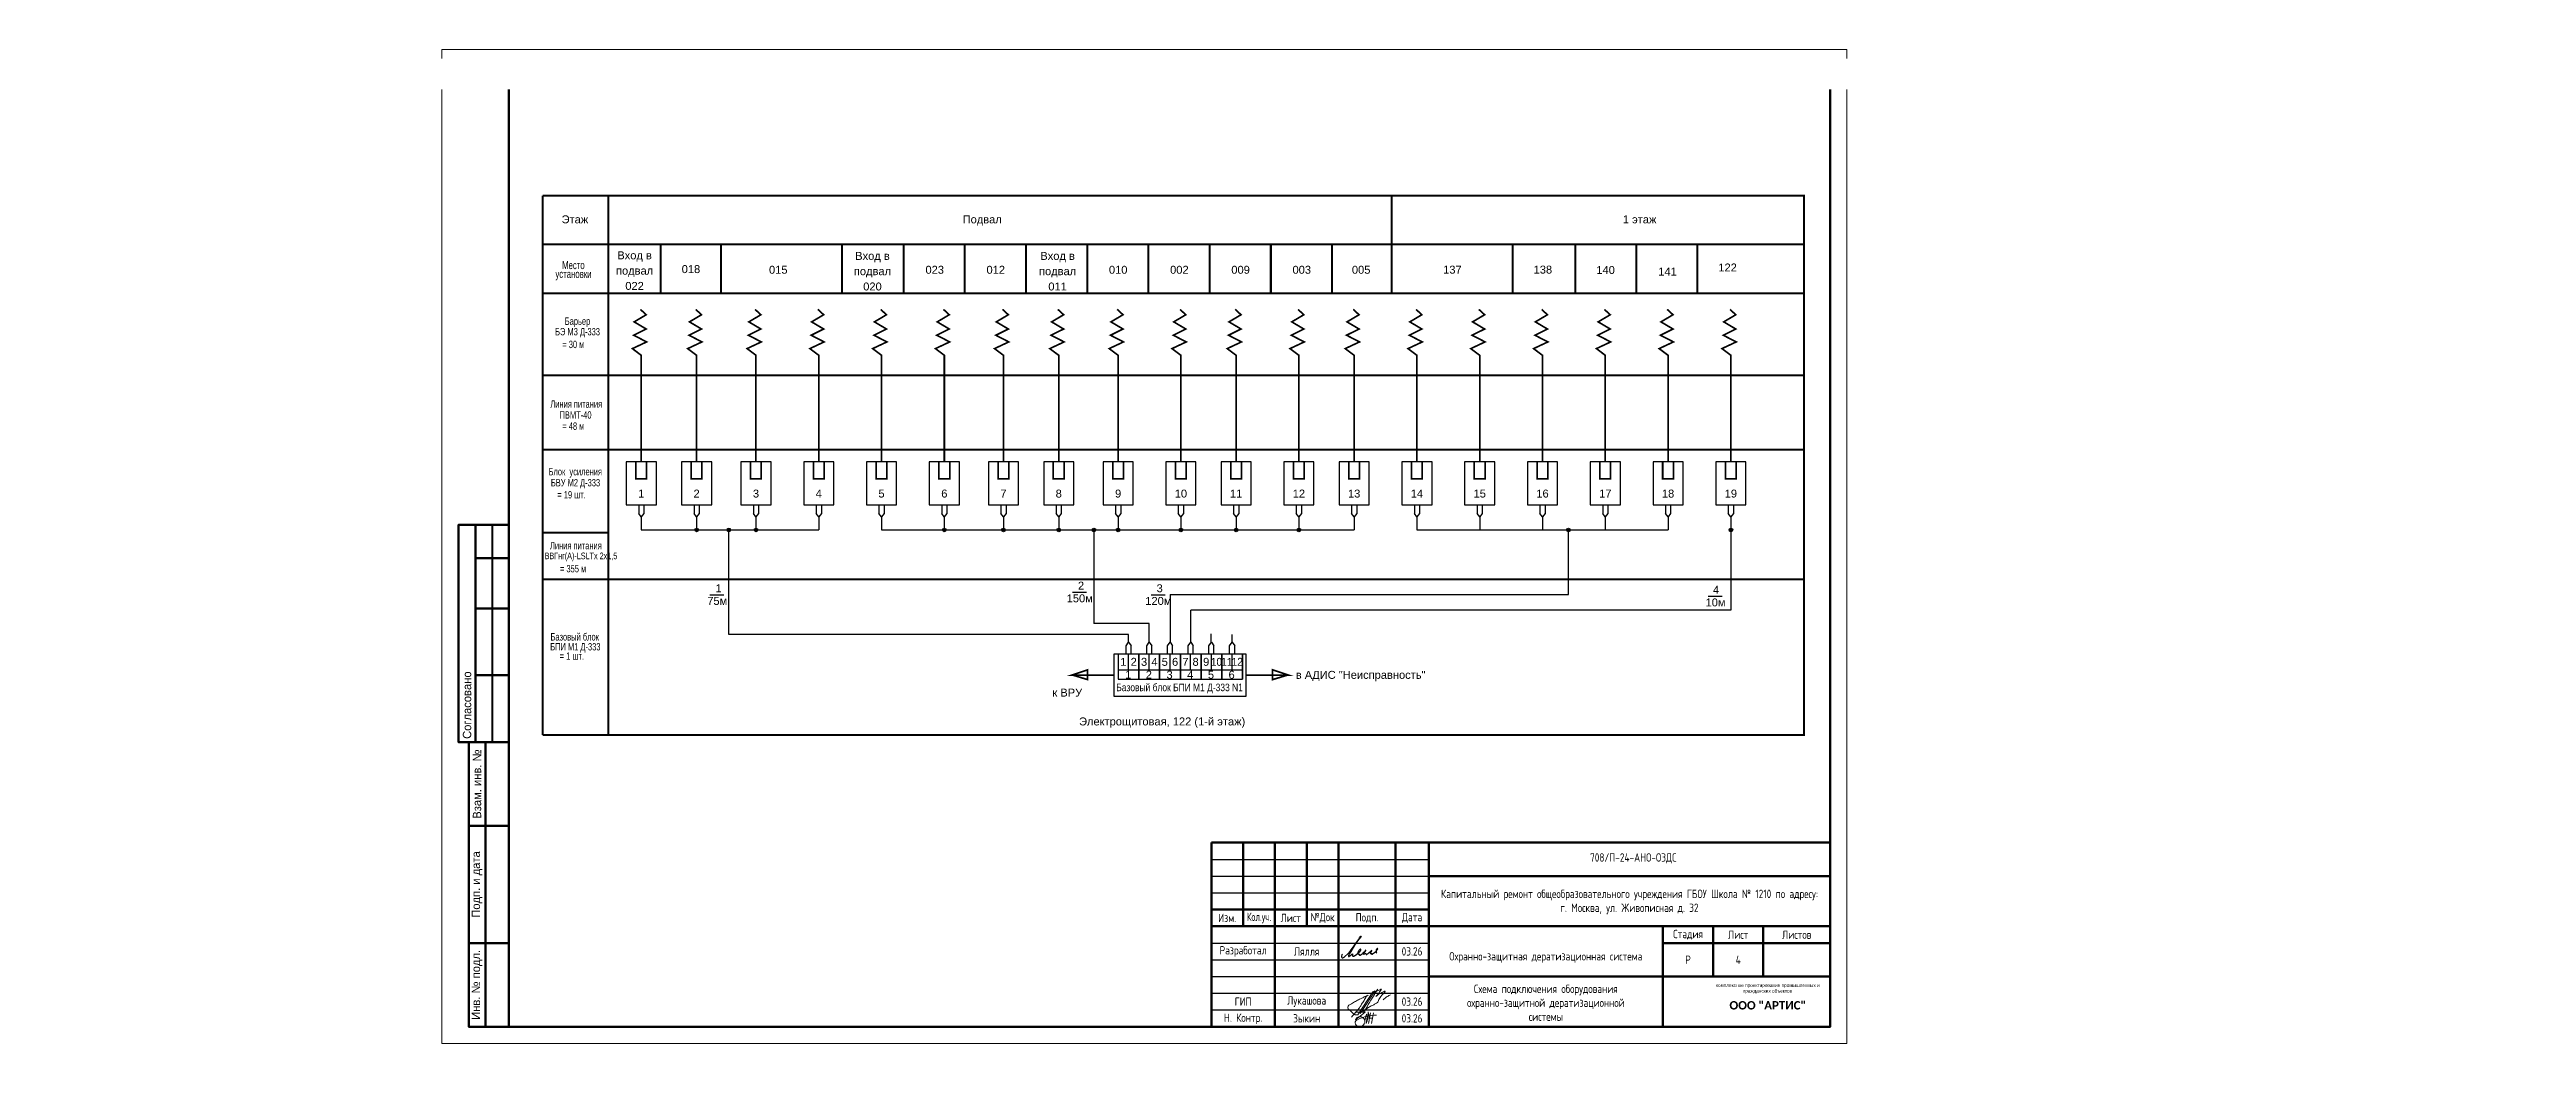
# Model space of a CAD drawing. Header units: millimetres. Extents: x -396912 to 182286, y -43638 to 41610.
# Drawn here: x -331029 to -256987, y -38904 to -9204 of the extents above; entities that cross this region are included whole.
import ezdxf
from ezdxf import colors
from ezdxf.entities.mleader import LeaderData, LeaderLine
from ezdxf.enums import TextEntityAlignment as Align
from ezdxf.math import Vec2, Vec3

# ---------------------------------------------------------------- set-up
doc = ezdxf.new("R2010")
doc.units = ezdxf.units.MM
for name, color, linetype in [('__НАДПИСИ', 7, 'Continuous'), ('PDF _СОТ', 250, 'Continuous'), ('Р-ПРОЕКТ.АР-071', 7, 'Continuous'), ('СОТ', 7, 'Continuous'), ('стена', 20, 'Continuous')]:
    doc.layers.add(name, color=color, linetype=linetype)
for name, color, linetype, lineweight in [('__ФОРМАТ', 7, 'Continuous', 40), ('RC-Выноски', 7, 'Continuous', 0), ('Подписи', 7, 'Continuous', 13), ('Технология', 156, 'Continuous', 25)]:
    doc.layers.add(name, color=color, linetype=linetype, lineweight=lineweight)
doc.layers.add('Границы листа', color=7, linetype='Continuous', lineweight=0, plot=False)
doc.layers.add('ОФ_подписи', color=5, linetype='Continuous', lineweight=13, true_color=0x0000ff)
doc.styles.add('GENERATED_STYLE_2', font='arial.ttf')
doc.styles.add('GOST 2.304 type A', font='', dxfattribs={"height": 250})
doc.styles.add('ISOCPEUR', font='isocpeur.ttf', dxfattribs={"width": 0.9, "height": 350})
doc.styles.add('Mipgost_5', font='', dxfattribs={"height": 250})
doc.styles.add('RubezhCAD', font='', dxfattribs={"oblique": 10})
doc.styles.get("Standard").update_dxf_attribs({"font": ''})
doc.styles.add('ГОСТ 2.304', font='')
doc.styles.get('GOST 2.304 type A').set_extended_font_data('GOST 2.304 type A')
doc.styles.get('Mipgost_5').set_extended_font_data('Mipgost')
doc.styles.get('RubezhCAD').set_extended_font_data('GOST type A')
doc.styles.get('Standard').set_extended_font_data('GOST type B')
doc.styles.get('ГОСТ 2.304').set_extended_font_data('GOST 2.304 type A')

# ---------------------------------------------------------------- blocks, each defined once
blk = doc.blocks.new('П_Зыкин')
at = {"layer": 'ОФ_подписи', "color": 5, "ltscale": 100, "transparency": 33554687}
for p, q in [((142, 249), (62, -174)), ((102, 37), (218, 37)), ((258, 249), (178, -174))]:
    blk.add_line(p, q, dxfattribs=at)
blk.add_lwpolyline([(-462, 273), (-74, 273), (-446, -30)], dxfattribs=at)
for centre, radius, start, end in [((-271, -94), 186, 314.23929, 159.93483), ((345, -1372), 1523, 88.87583, 117.8788), ((1109, -252), 1204, 158.75935, 174.23097), ((-1024, 224), 1068, 337.81444, 2.88593), ((-849, 72), 852, 342.83077, 7.48151), ((-9, 182), 4.48, 8.96906, 155.65511), ((-643, 22), 732, 344.4555, 20.46196), ((-318, -169), 151, 108.7568, 173.42509), ((-287, -115), 185, 191.53585, 322.35119)]:
    blk.add_arc(centre, radius, start, end, dxfattribs=at)
blk = doc.blocks.new('П_Лукашова')
at = {"layer": 'ОФ_подписи', "color": 5}
for p, q in [((221, 339), (-221, -339)), ((286, 371), (-156, -307)), ((283, 370), (218, 338))]:
    blk.add_line(p, q, dxfattribs=at)
for points in [[(-221, -339), (-276, -344), (-368, -289), (-446, -221), (-505, -166), (-522, -116), (-412, -16), (-295, 56), (-173, 120), (-49, 179), (33, 216), (87, 237), (52, 221), (11, 167), (-59, 51), (-126, -52), (-177, -132), (-256, -231), (-409, -409)], [(360, 20), (294, -18), (203, -65), (91, -124), (-73, -248)], [(366, 415), (236, 213), (85, -37), (-50, -300)], [(221, 301), (344, 360), (434, 401), (475, 416), (464, 395), (420, 336), (342, 232), (310, 203), (337, 221), (420, 283), (490, 322), (558, 352), (576, 358), (491, 240), (403, 113), (374, 49), (360, 20)], [(530, 102), (646, 199), (748, 254)]]:
    blk.add_spline(points, degree=3, dxfattribs=at)
blk = doc.blocks.new('штамп')
at = {"layer": '__ФОРМАТ', "linetype": 'Continuous', "lineweight": 50}
for p, q in [((531929, 45357), (531929, 50857)), ((531929, 50857), (550429, 50857)), ((532879, 48357), (532879, 50857)), ((533829, 45357), (533829, 50857)), ((534779, 48357), (534779, 50857)), ((535729, 45357), (535729, 50857)), ((537429, 45357), (537429, 50857)), ((538429, 45357), (538429, 50857)), ((550429, 45357), (550429, 50857)), ((538429, 49857), (550429, 49857)), ((531929, 48857), (538429, 48857)), ((531929, 48357), (550429, 48357)), ((545429, 45357), (545429, 48357)), ((546929, 46857), (546929, 48357)), ((548429, 46857), (548429, 48357)), ((545429, 47857), (550429, 47857)), ((538429, 46857), (550429, 46857)), ((531929, 45357), (550429, 45357))]:
    blk.add_line(p, q, dxfattribs=at)
at = {"layer": '__ФОРМАТ', "linetype": 'Continuous', "lineweight": -2}
for p, q in [((531929, 50357), (538429, 50357)), ((531929, 49857), (538429, 49857)), ((531929, 49357), (538429, 49357)), ((531929, 48857), (538429, 48857)), ((531929, 47857), (538429, 47857)), ((531929, 47357), (538429, 47357)), ((531929, 46857), (538429, 46857)), ((538429, 46857), (550429, 46857)), ((531929, 46357), (538429, 46357)), ((531929, 45857), (538429, 45857))]:
    blk.add_line(p, q, dxfattribs=at)
at = {"layer": 'Подписи', "color": 5, "lineweight": 25}
blk.add_lwpolyline([(535847, 47525), (535833, 47500), (535823, 47461), (535824, 47440), (535829, 47423), (535840, 47414), (535857, 47413), (535876, 47421), (535897, 47435), (535917, 47454), (536005, 47539), (536088, 47624), (536142, 47690), (536203, 47776), (536266, 47874), (536323, 47953), (536362, 48009), (536395, 48059), (536405, 48060), (536397, 48045), (536295, 47925), (536205, 47790), (536095, 47603), (536059, 47544), (536038, 47506), (536029, 47485), (536027, 47473), (536027, 47462), (536031, 47457), (536037, 47454), (536045, 47456), (536057, 47466), (536072, 47479), (536107, 47506), (536133, 47525), (536147, 47532), (536152, 47532), (536153, 47529), (536150, 47520), (536147, 47504), (536146, 47491), (536148, 47479), (536150, 47471), (536157, 47465), (536166, 47462), (536178, 47464), (536189, 47469), (536215, 47480), (536240, 47498), (536281, 47529), (536306, 47550), (536324, 47567), (536342, 47582), (536372, 47609), (536388, 47629), (536397, 47646), (536399, 47657), (536398, 47666), (536393, 47671), (536383, 47671), (536372, 47667), (536356, 47653), (536336, 47632), (536323, 47612), (536313, 47599), (536309, 47587), (536310, 47579), (536315, 47575), (536326, 47579), (536335, 47585), (536344, 47592), (536348, 47595), (536352, 47596), (536354, 47595), (536355, 47592), (536349, 47583), (536342, 47575), (536334, 47561), (536326, 47547), (536322, 47538), (536320, 47531), (536321, 47523), (536325, 47519), (536328, 47519), (536333, 47524), (536338, 47527), (536344, 47526), (536346, 47520), (536351, 47508), (536355, 47498), (536359, 47493), (536366, 47491), (536375, 47491), (536385, 47497), (536412, 47513), (536436, 47532), (536466, 47559), (536491, 47583), (536517, 47607), (536529, 47621), (536545, 47642), (536547, 47643), (536546, 47644), (536543, 47644), (536541, 47642), (536538, 47637), (536499, 47577), (536491, 47558), (536482, 47544), (536480, 47535), (536479, 47529), (536481, 47524), (536483, 47522), (536489, 47523), (536494, 47526), (536502, 47532), (536512, 47539), (536522, 47544), (536530, 47548), (536541, 47549), (536547, 47546), (536550, 47541), (536551, 47531), (536552, 47525), (536553, 47521), (536558, 47517), (536562, 47515), (536568, 47515), (536575, 47517), (536583, 47523), (536596, 47533), (536617, 47547), (536636, 47561), (536659, 47583), (536688, 47609), (536702, 47620), (536713, 47630), (536721, 47636), (536727, 47641), (536727, 47643), (536726, 47644), (536723, 47643), (536720, 47638), (536715, 47629), (536693, 47594), (536681, 47575), (536676, 47566), (536674, 47557), (536677, 47551), (536679, 47547), (536684, 47546), (536689, 47549), (536695, 47552), (536700, 47554), (536709, 47554), (536716, 47551), (536717, 47545), (536719, 47535), (536721, 47527), (536725, 47524), (536731, 47520), (536741, 47523), (536747, 47528), (536757, 47534), (536779, 47550), (536809, 47572), (536842, 47600), (536865, 47623), (536880, 47642), (536895, 47664), (536899, 47675), (536901, 47684), (536898, 47689), (536891, 47693), (536881, 47689), (536873, 47682), (536862, 47668), (536856, 47654), (536855, 47638), (536856, 47622), (536856, 47598), (536858, 47583), (536860, 47572), (536864, 47560), (536871, 47551)], dxfattribs=at)
at = {"layer": 'ОФ_подписи'}
for name, p, xscale, yscale, zscale in [('П_Лукашова', (536533, 46057), 1.010226427429054, 1.010226427429054, 1.010226427429054), ('П_Зыкин', (536581, 45585), 0.7621923841183493, 0.7621923841183493, 0.7621923841183493)]:
    blk.add_blockref(name, p, dxfattribs=dict(at, xscale=xscale, yscale=yscale, zscale=zscale))
at = {"transparency": 33554687, "attachment_point": 5, "style": 'ГОСТ 2.304'}
for s, insert, char_height, width in [('{\\fArial|b0|i0|c204|p34;комплексное проектирование промышленных и гражданских объектов}', (548563, 46495), 100, 3372.21), ('{\\fCorbel Light|b1|i0|c204|p34;ООО "АРТИС"}', (548563, 45995), 250, 4171.2)]:
    blk.add_mtext(s, dxfattribs=dict(at, insert=insert, char_height=char_height, width=width))
at = {"layer": '__НАДПИСИ', "lineweight": 9, "ltscale": 2, "style": 'ISOCPEUR', "flags": 1}
blk.add_attdef('NOTATION', (548864, 51134), '', height=250, dxfattribs=at)
at = {"layer": '__НАДПИСИ', "lineweight": 9, "ltscale": 2, "style": 'RubezhCAD', "oblique": 10}
blk.add_attdef('SHEET', text='', height=250, dxfattribs=at).set_placement((547679, 47357), align=Align.MIDDLE_CENTER)
at = {"layer": '__ФОРМАТ', "color": 7, "linetype": 'Continuous', "lineweight": 20, "char_height": 250, "attachment_point": 5, "style": 'GOST 2.304 type A'}
for s, insert, width in [('Капитальный ремонт общеобразовательного учреждения ГБОУ Школа № 1210 по адресу:      \\Pг. Москва, ул. Живописная д. 32', (544429, 49085), 12000), ('\\pi-7.5,l7.5,t7.5;{\\W0.9;\\C256;Кол.уч.}', (533354, 48607), 950), ('Охранно-защитная дератизационная система', (541929, 47427), 7000)]:
    blk.add_mtext(s, dxfattribs=dict(at, insert=insert, width=width))
at = {"layer": '__ФОРМАТ', "color": 7, "linetype": 'Continuous', "lineweight": 20, "char_height": 250, "attachment_point": 5, "line_spacing_factor": 1.2, "style": 'GOST 2.304 type A'}
for s, insert, width in [('\\pi-7.5,l7.5,t7.5;{\\C256;Изм.}', (532404, 48607), 950), ('\\pi-7.5,l7.5,t7.5;{\\C256;Лист}', (534304, 48607), 950), ('\\pi-7.5,l7.5,t7.5;{\\C256;№Док}', (535254, 48607), 950), ('\\pi-7.5,l7.5,t7.5;{\\C256;Подп.}', (536584, 48607), 1710.72), ('\\pi-7.5,l7.5,t7.5;{\\C256;Дата}', (537929, 48607), 1000), ('\\pi-7.5,l7.5,t7.5;{\\C256;Стадия}', (546179, 48107), 1500), ('\\pi-7.5,l7.5,t7.5;{\\C256;Лист}', (547679, 48107), 1500), ('\\pi-7.5,l7.5,t7.5;{\\C256;Листов}', (549429, 48107), 2000), ('\\pi-7.5,l7.5,t7.5;{\\C256;Разработал}', (532879, 47607), 1900), ('{\\C256;Лялля}', (534779, 47607), 1900), ('{\\C256;03.26}', (537929, 47607), 1000), ('\\pi-750,l750,t750;{\\C256;Р}', (546179, 47357), 1500), ('\\pi-7.5,l7.5,t7.5;{\\C256;ГИП}', (532879, 46107), 1900), ('{\\C256;Лукашова}', (534779, 46107), 1900), ('{\\C256;03.26}', (537929, 46107), 1000), ('{\\C256;Н. Контр. }', (532879, 45592), 1900), ('\\pi-750,l750,t750;{\\C256;Зыкин}', (534779, 45607), 1900), ('{\\C256;03.26}', (537929, 45607), 1000)]:
    blk.add_mtext(s, dxfattribs=dict(at, insert=insert, width=width))
at = {"layer": 'стена', "color": 18, "true_color": 0x000000, "insert": (543249, 50539), "char_height": 250, "width": 3851.47, "attachment_point": 1, "style": 'GOST 2.304 type A'}
blk.add_mtext('708/П-24-АНО-ОЗДС', dxfattribs=at)
blk = doc.blocks.new('*U1468')
for p, q in [((5, 155), (5, 90)), ((15, 155), (15, 90))]:
    blk.add_line(p, q)
at = {"lineweight": -2}
for p, q in [((10, 155), (10, 90)), ((10, 145), (20, 145)), ((10, 130), (20, 130)), ((10, 110), (20, 110)), ((13, 90), (13, 5)), ((8, 65), (20, 65)), ((8, 30), (20, 30))]:
    blk.add_line(p, q, dxfattribs=at)
blk.add_lwpolyline([(20, 5), (415, 5), (415, 292), (20, 292)], close=True, dxfattribs=at)
for points in [[(20, 155), (5, 155), (5, 90), (8, 90)], [(20, 5), (8, 5), (8, 90), (20, 90)]]:
    blk.add_lwpolyline(points, dxfattribs=at)
at = {"layer": 'Границы листа'}
blk.add_lwpolyline([(420, 0), (0, 0), (0, 297), (420, 297)], close=True, dxfattribs=at)
at = {"lineweight": 30, "style": 'Mipgost_5'}
blk.add_text('Согласовано', height=2.5, rotation=90, dxfattribs=at).set_placement((7.5, 91), align=Align.MIDDLE_LEFT)
for s, p in [('Взам. инв. №', (10.5, 77.5)), ('Подп. и дата', (10.5, 47.5)), ('Инв. № подл.', (10.5, 17.5))]:
    blk.add_text(s, height=2.5, rotation=90, dxfattribs=at).set_placement(p, align=Align.MIDDLE)
at = {"lineweight": 13, "oblique": 10, "flags": 8}
blk.add_attdef('ФОРМАТ', (380.94, 1.12), '', height=3, dxfattribs=at)
blk = doc.blocks.new('_None')

msp = doc.modelspace()

# ---------------------------------------------------------------- hatches: boundary and pattern name
h = msp.add_hatch(color=0)
edge = h.paths.add_edge_path()
edge.add_arc((-311686, -23560), 53.9, 0, 360)
h = msp.add_hatch(color=0)
edge = h.paths.add_edge_path()
edge.add_arc((-310723, -23559), 53.9, 0, 360)
h = msp.add_hatch(color=0)
edge = h.paths.add_edge_path()
edge.add_arc((-309911, -23560), 53.9, 0, 360)
h = msp.add_hatch(color=0)
edge = h.paths.add_edge_path()
edge.add_arc((-304281, -23560), 53.9, 0, 360)
h = msp.add_hatch(color=0)
edge = h.paths.add_edge_path()
edge.add_arc((-302514, -23560), 53.9, 0, 360)
h = msp.add_hatch(color=0)
edge = h.paths.add_edge_path()
edge.add_arc((-300861, -23560), 53.9, 0, 360)
h = msp.add_hatch(color=0)
edge = h.paths.add_edge_path()
edge.add_arc((-299809, -23560), 53.9, 0, 360)
h = msp.add_hatch(color=0)
edge = h.paths.add_edge_path()
edge.add_arc((-299086, -23560), 53.9, 0, 360)
h = msp.add_hatch(color=0)
edge = h.paths.add_edge_path()
edge.add_arc((-297209, -23560), 53.9, 0, 360)
h = msp.add_hatch(color=0)
edge = h.paths.add_edge_path()
edge.add_arc((-295558, -23560), 53.9, 0, 360)
h = msp.add_hatch(color=0)
edge = h.paths.add_edge_path()
edge.add_arc((-293682, -23560), 53.9, 0, 360)
h = msp.add_hatch(color=0)
edge = h.paths.add_edge_path()
edge.add_arc((-285625, -23560), 53.9, 0, 360)
h = msp.add_hatch(color=0)
edge = h.paths.add_edge_path()
edge.add_arc((-280769, -23560), 53.9, 0, 360)

# ---------------------------------------------------------------- linework, layer by layer
at = {"color": 0}
for centre in [(-311686, -23560), (-310723, -23559), (-309911, -23560), (-304281, -23560), (-302514, -23560), (-300861, -23560), (-299809, -23560), (-299086, -23560), (-297209, -23560), (-295558, -23560), (-293682, -23560), (-285625, -23560), (-280769, -23560)]:
    msp.add_circle(centre, 53.9, dxfattribs=at)
at = {"layer": 'Р-ПРОЕКТ.АР-071', "color": 0, "linetype": 'Continuous'}
for p, q in [((-313417, -22813), (-313417, -23067)), ((-313262, -22813), (-313262, -23067)), ((-311764, -22813), (-311764, -23067)), ((-311609, -22813), (-311609, -23067)), ((-309989, -22813), (-309989, -23067)), ((-309834, -22813), (-309834, -23067)), ((-308112, -22813), (-308112, -23067)), ((-307957, -22813), (-307957, -23067)), ((-306235, -22813), (-306235, -23067)), ((-306080, -22813), (-306080, -23067)), ((-304358, -22813), (-304358, -23067)), ((-304204, -22813), (-304204, -23067)), ((-302592, -22813), (-302592, -23067)), ((-302437, -22813), (-302437, -23067)), ((-300939, -22813), (-300939, -23067)), ((-300784, -22813), (-300784, -23067)), ((-299164, -22813), (-299164, -23067)), ((-299009, -22813), (-299009, -23067)), ((-297287, -22813), (-297287, -23067)), ((-297132, -22813), (-297132, -23067)), ((-295636, -22813), (-295636, -23067)), ((-295481, -22813), (-295481, -23067)), ((-293759, -22813), (-293759, -23067)), ((-293604, -22813), (-293604, -23067)), ((-292108, -22813), (-292108, -23067)), ((-291953, -22813), (-291953, -23067)), ((-290231, -22813), (-290231, -23067)), ((-290076, -22813), (-290076, -23067)), ((-288354, -22813), (-288354, -23067)), ((-288199, -22813), (-288199, -23067)), ((-286477, -22813), (-286477, -23067)), ((-286323, -22813), (-286323, -23067)), ((-284600, -22813), (-284600, -23067)), ((-284446, -22813), (-284446, -23067)), ((-282723, -22813), (-282723, -23067)), ((-282569, -22813), (-282569, -23067)), ((-280846, -22813), (-280846, -23067)), ((-280692, -22813), (-280692, -23067)), ((-313340, -23172), (-313417, -23067)), ((-313262, -23067), (-313340, -23172)), ((-313340, -23172), (-313340, -23560)), ((-313340, -23560), (-308035, -23560)), ((-311686, -23172), (-311764, -23067)), ((-311609, -23067), (-311686, -23172)), ((-311686, -23172), (-311686, -23560)), ((-309911, -23172), (-309989, -23067)), ((-309834, -23067), (-309911, -23172)), ((-309911, -23172), (-309911, -23560)), ((-308035, -23172), (-308112, -23067)), ((-307957, -23067), (-308035, -23172)), ((-308035, -23172), (-308035, -23560)), ((-306158, -23172), (-306235, -23067)), ((-306080, -23067), (-306158, -23172)), ((-306158, -23172), (-306158, -23560)), ((-306158, -23560), (-292030, -23560)), ((-304281, -23172), (-304358, -23067)), ((-304204, -23067), (-304281, -23172)), ((-304281, -23172), (-304281, -23560)), ((-302514, -23172), (-302592, -23067)), ((-302437, -23067), (-302514, -23172)), ((-302514, -23172), (-302514, -23560)), ((-300861, -23172), (-300939, -23067)), ((-300784, -23067), (-300861, -23172)), ((-300861, -23172), (-300861, -23560)), ((-299809, -23560), (-299809, -26354)), ((-299086, -23172), (-299164, -23067)), ((-299009, -23067), (-299086, -23172)), ((-299086, -23172), (-299086, -23560)), ((-297209, -23172), (-297287, -23067)), ((-297132, -23067), (-297209, -23172)), ((-297209, -23172), (-297209, -23560)), ((-295558, -23172), (-295636, -23067)), ((-295481, -23067), (-295558, -23172)), ((-295558, -23172), (-295558, -23560)), ((-293682, -23172), (-293759, -23067)), ((-293604, -23067), (-293682, -23172)), ((-293682, -23172), (-293682, -23560)), ((-292030, -23172), (-292108, -23067)), ((-291953, -23067), (-292030, -23172)), ((-292030, -23172), (-292030, -23560)), ((-290154, -23172), (-290231, -23067)), ((-290076, -23067), (-290154, -23172)), ((-290154, -23172), (-290154, -23560)), ((-290154, -23560), (-282646, -23560)), ((-288277, -23172), (-288354, -23067)), ((-288199, -23067), (-288277, -23172)), ((-288277, -23172), (-288277, -23560)), ((-286400, -23172), (-286477, -23067)), ((-286323, -23067), (-286400, -23172)), ((-286400, -23172), (-286400, -23560)), ((-285624, -25486), (-285625, -23560)), ((-284523, -23172), (-284600, -23067)), ((-284446, -23067), (-284523, -23172)), ((-284523, -23172), (-284523, -23560)), ((-282646, -23172), (-282723, -23067)), ((-282569, -23067), (-282646, -23172)), ((-282646, -23172), (-282646, -23560)), ((-280769, -23172), (-280846, -23067)), ((-280692, -23067), (-280769, -23172)), ((-280769, -23172), (-280769, -23560)), ((-280769, -23560), (-280769, -25955)), ((-311289, -25495), (-310870, -25495)), ((-300453, -25418), (-300034, -25418)), ((-298103, -25495), (-297683, -25495)), ((-281447, -25540), (-281028, -25540)), ((-299082, -27271), (-299082, -28023)), ((-298850, -27018), (-298772, -26913)), ((-298850, -27271), (-298850, -27018)), ((-298772, -26913), (-298772, -26682)), ((-298772, -26913), (-298695, -27018)), ((-298772, -27736), (-298772, -27271)), ((-298695, -27271), (-298695, -27018)), ((-298463, -28023), (-298463, -27271)), ((-298463, -27271), (-298463, -28023)), ((-298463, -27271), (-298463, -28023)), ((-298231, -27018), (-298154, -26913)), ((-298231, -27271), (-298231, -27018)), ((-298154, -26913), (-298076, -27018)), ((-298154, -27736), (-298154, -27271)), ((-298076, -27271), (-298076, -27018)), ((-297845, -28023), (-297845, -27271)), ((-297845, -27271), (-297845, -28023)), ((-297845, -27271), (-297845, -28023)), ((-297613, -27018), (-297535, -26913)), ((-297613, -27271), (-297613, -27018)), ((-297535, -26913), (-297458, -27018)), ((-297535, -27736), (-297535, -27271)), ((-297458, -27271), (-297458, -27018)), ((-297226, -28023), (-297226, -27271)), ((-297226, -27271), (-297226, -28023)), ((-297226, -27271), (-297226, -28023)), ((-296994, -27018), (-296917, -26913)), ((-296994, -27271), (-296994, -27018)), ((-296924, -27736), (-296924, -27271)), ((-296917, -26913), (-296839, -27018)), ((-296839, -27271), (-296839, -27018)), ((-296607, -28023), (-296607, -27271)), ((-296607, -27271), (-296607, -28023)), ((-296607, -27271), (-296607, -28023)), ((-296376, -27018), (-296298, -26913)), ((-296376, -27271), (-296376, -27018)), ((-296298, -26913), (-296221, -27018)), ((-296298, -27736), (-296298, -27271)), ((-296221, -27271), (-296221, -27018)), ((-295989, -28023), (-295989, -27271)), ((-295989, -27271), (-295989, -28023)), ((-295989, -27271), (-295989, -28023)), ((-295757, -27018), (-295680, -26913)), ((-295757, -27271), (-295757, -27018)), ((-295680, -26913), (-295680, -26682)), ((-295680, -26913), (-295602, -27018)), ((-295680, -27736), (-295680, -27271)), ((-295602, -27271), (-295602, -27018)), ((-295370, -28023), (-295370, -27271)), ((-295370, -27271), (-295370, -28023)), ((-299082, -27736), (-295370, -27736)), ((-299082, -28023), (-298463, -28023)), ((-298463, -28023), (-297845, -28023)), ((-297845, -28023), (-297226, -28023)), ((-297226, -28023), (-296607, -28023)), ((-296607, -28023), (-295989, -28023)), ((-295989, -28023), (-295370, -28023))]:
    msp.add_line(p, q, dxfattribs=at)
for points, const_width in [([(-316290, -29692), (-278579, -29692), (-278579, -13570), (-316290, -13570)], 60), ([(-316290, -13570), (-316290, -29692)], 60), ([(-314328, -13568), (-314328, -29690)], 60), ([(-290908, -13570), (-290908, -16486)], 60), ([(-316290, -15029), (-278579, -15029)], 60), ([(-312757, -15029), (-312757, -16489)], 60), ([(-312757, -15029), (-312757, -16489)], 60), ([(-310957, -15029), (-310957, -16489)], 60), ([(-307337, -15029), (-307337, -16489)], 60), ([(-305499, -15029), (-305499, -16489)], 60), ([(-303669, -15029), (-303669, -16489)], 60), ([(-301840, -15029), (-301840, -16489)], 60), ([(-300010, -15029), (-300010, -16489)], 60), ([(-298180, -15029), (-298180, -16489)], 60), ([(-296351, -15029), (-296351, -16489)], 60), ([(-294521, -15029), (-294521, -16489)], 60), ([(-292691, -15029), (-292691, -16489)], 60), ([(-290908, -15023), (-290908, -16484)], 60), ([(-290908, -15025), (-290908, -16486)], 60), ([(-287291, -15023), (-287291, -16484)], 60), ([(-285414, -15029), (-285414, -16489)], 60), ([(-283593, -15023), (-283593, -16484)], 60), ([(-283593, -15026), (-283593, -16484)], 60), ([(-281768, -15023), (-281768, -16484)], 60), ([(-316290, -16489), (-278579, -16489)], 60), ([(-313340, -21528), (-313340, -18341), (-313606, -18141), (-313180, -17941), (-313566, -17741), (-313193, -17555), (-313553, -17342), (-313193, -17129), (-313366, -16969)], 50), ([(-311686, -21528), (-311686, -18341), (-311953, -18141), (-311527, -17941), (-311913, -17741), (-311540, -17555), (-311900, -17342), (-311540, -17129), (-311713, -16969)], 50), ([(-309911, -21528), (-309911, -18341), (-310178, -18141), (-309752, -17941), (-310138, -17741), (-309765, -17555), (-310125, -17342), (-309765, -17129), (-309938, -16969)], 50), ([(-308035, -21528), (-308035, -18341), (-308301, -18141), (-307875, -17941), (-308261, -17741), (-307888, -17555), (-308248, -17342), (-307888, -17129), (-308061, -16969)], 50), ([(-306158, -21528), (-306158, -18341), (-306424, -18141), (-305998, -17941), (-306384, -17741), (-306011, -17555), (-306371, -17342), (-306011, -17129), (-306184, -16969)], 50), ([(-304281, -21528), (-304281, -18341), (-304547, -18141), (-304121, -17941), (-304507, -17741), (-304134, -17555), (-304494, -17342), (-304134, -17129), (-304307, -16969)], 50), ([(-302514, -21528), (-302514, -18341), (-302781, -18141), (-302355, -17941), (-302741, -17741), (-302368, -17555), (-302728, -17342), (-302368, -17129), (-302541, -16969)], 50), ([(-300861, -21528), (-300861, -18341), (-301128, -18141), (-300701, -17941), (-301088, -17741), (-300715, -17555), (-301074, -17342), (-300715, -17129), (-300888, -16969)], 50), ([(-299086, -21528), (-299086, -18341), (-299353, -18141), (-298926, -17941), (-299313, -17741), (-298940, -17555), (-299300, -17342), (-298940, -17129), (-299113, -16969)], 50), ([(-297209, -21528), (-297209, -18341), (-297476, -18141), (-297050, -17941), (-297436, -17741), (-297063, -17555), (-297423, -17342), (-297063, -17129), (-297236, -16969)], 50), ([(-295558, -21528), (-295558, -18341), (-295825, -18141), (-295399, -17941), (-295785, -17741), (-295412, -17555), (-295772, -17342), (-295412, -17129), (-295585, -16969)], 50), ([(-293682, -21528), (-293682, -18341), (-293948, -18141), (-293522, -17941), (-293908, -17741), (-293535, -17555), (-293895, -17342), (-293535, -17129), (-293708, -16969)], 50), ([(-292030, -21528), (-292030, -18341), (-292297, -18141), (-291871, -17941), (-292257, -17741), (-291884, -17555), (-292244, -17342), (-291884, -17129), (-292057, -16969)], 50), ([(-290154, -21528), (-290154, -18341), (-290420, -18141), (-289994, -17941), (-290380, -17741), (-290007, -17555), (-290367, -17342), (-290007, -17129), (-290180, -16969)], 50), ([(-288277, -21528), (-288277, -18341), (-288543, -18141), (-288117, -17941), (-288503, -17741), (-288130, -17555), (-288490, -17342), (-288130, -17129), (-288303, -16969)], 50), ([(-286400, -21528), (-286400, -18341), (-286666, -18141), (-286240, -17941), (-286626, -17741), (-286253, -17555), (-286613, -17342), (-286253, -17129), (-286426, -16969)], 50), ([(-284523, -21528), (-284523, -18341), (-284789, -18141), (-284363, -17941), (-284749, -17741), (-284376, -17555), (-284736, -17342), (-284376, -17129), (-284550, -16969)], 50), ([(-282646, -21528), (-282646, -18341), (-282913, -18141), (-282486, -17941), (-282873, -17741), (-282499, -17555), (-282859, -17342), (-282499, -17129), (-282673, -16969)], 50), ([(-280769, -21528), (-280769, -18341), (-281036, -18141), (-280609, -17941), (-280996, -17741), (-280623, -17555), (-280982, -17342), (-280623, -17129), (-280796, -16969)], 50), ([(-316290, -18943), (-278579, -18943)], 60), ([(-316290, -21162), (-278579, -21162)], 60), ([(-313501, -21528), (-313501, -22031), (-313180, -22031), (-313180, -21528)], 50), ([(-311848, -21528), (-311848, -22031), (-311527, -22031), (-311527, -21528)], 50), ([(-310073, -21528), (-310073, -22031), (-309752, -22031), (-309752, -21528)], 50), ([(-308196, -21528), (-308196, -22031), (-307875, -22031), (-307875, -21528)], 50), ([(-306319, -21528), (-306319, -22031), (-305998, -22031), (-305998, -21528)], 50), ([(-304443, -21528), (-304443, -22031), (-304121, -22031), (-304121, -21528)], 50), ([(-302676, -21528), (-302676, -22031), (-302355, -22031), (-302355, -21528)], 50), ([(-301023, -21528), (-301023, -22031), (-300702, -22031), (-300702, -21528)], 50), ([(-299248, -21528), (-299248, -22031), (-298927, -22031), (-298927, -21528)], 50), ([(-297371, -21528), (-297371, -22031), (-297050, -22031), (-297050, -21528)], 50), ([(-295720, -21528), (-295720, -22031), (-295399, -22031), (-295399, -21528)], 50), ([(-293843, -21528), (-293843, -22031), (-293522, -22031), (-293522, -21528)], 50), ([(-292192, -21528), (-292192, -22031), (-291871, -22031), (-291871, -21528)], 50), ([(-290315, -21528), (-290315, -22031), (-289994, -22031), (-289994, -21528)], 50), ([(-288439, -21528), (-288439, -22031), (-288117, -22031), (-288117, -21528)], 50), ([(-286562, -21528), (-286562, -22031), (-286240, -22031), (-286240, -21528)], 50), ([(-284685, -21528), (-284685, -22031), (-284363, -22031), (-284363, -21528)], 50), ([(-282808, -21528), (-282808, -22031), (-282486, -22031), (-282486, -21528)], 50), ([(-280931, -21528), (-280931, -22031), (-280609, -22031), (-280609, -21528)], 50), ([(-316290, -23645), (-314328, -23645)], 60), ([(-316290, -23645), (-314328, -23645)], 60), ([(-316290, -25032), (-278579, -25032)], 60), ([(-299208, -27897), (-300472, -27897), (-299998, -27739), (-299998, -28032), (-300455, -27894)], 50), ([(-295258, -27897), (-293994, -27897), (-294468, -27739), (-294468, -28032), (-294011, -27894)], 50)]:
    msp.add_lwpolyline(points, dxfattribs=dict(at, const_width=const_width))
for points in [[(-313790, -22813), (-312889, -22813), (-312889, -21528), (-313790, -21528)], [(-312137, -22813), (-311236, -22813), (-311236, -21528), (-312137, -21528)], [(-310362, -22813), (-309461, -22813), (-309461, -21528), (-310362, -21528)], [(-308485, -22813), (-307584, -22813), (-307584, -21528), (-308485, -21528)], [(-306608, -22813), (-305708, -22813), (-305708, -21528), (-306608, -21528)], [(-304731, -22813), (-303831, -22813), (-303831, -21528), (-304731, -21528)], [(-302965, -22813), (-302064, -22813), (-302064, -21528), (-302965, -21528)], [(-301311, -22813), (-300411, -22813), (-300411, -21528), (-301311, -21528)], [(-299537, -22813), (-298636, -22813), (-298636, -21528), (-299537, -21528)], [(-297660, -22813), (-296759, -22813), (-296759, -21528), (-297660, -21528)], [(-296009, -22813), (-295108, -22813), (-295108, -21528), (-296009, -21528)], [(-294132, -22813), (-293231, -22813), (-293231, -21528), (-294132, -21528)], [(-292481, -22813), (-291580, -22813), (-291580, -21528), (-292481, -21528)], [(-290604, -22813), (-289703, -22813), (-289703, -21528), (-290604, -21528)], [(-288727, -22813), (-287827, -22813), (-287827, -21528), (-288727, -21528)], [(-286850, -22813), (-285950, -22813), (-285950, -21528), (-286850, -21528)], [(-284973, -22813), (-284073, -22813), (-284073, -21528), (-284973, -21528)], [(-283096, -22813), (-282196, -22813), (-282196, -21528), (-283096, -21528)], [(-281219, -22813), (-280319, -22813), (-280319, -21528), (-281219, -21528)], [(-299211, -28523), (-295255, -28523), (-295255, -27271), (-299211, -27271)]]:
    msp.add_lwpolyline(points, close=True, dxfattribs=at)
at = {"layer": 'Технология', "color": 0}
for p, q in [((-310722, -26682), (-310723, -23560)), ((-297535, -25486), (-297535, -26916)), ((-297535, -25486), (-285624, -25486)), ((-298157, -26354), (-299809, -26354)), ((-298157, -26913), (-298157, -26354)), ((-280769, -25955), (-296912, -25955)), ((-296911, -26913), (-296911, -25955)), ((-298772, -26682), (-310722, -26682)), ((-296300, -26913), (-296300, -26666))]:
    msp.add_line(p, q, dxfattribs=at)

# ---------------------------------------------------------------- block references
at = {"layer": '__ФОРМАТ', "lineweight": 60, "xscale": 99.9999999999996, "yscale": 99.9999999999996, "zscale": 99.9999999999996}
msp.add_blockref('*U1468', (-319299, -38904), dxfattribs=at)
at = {"layer": 'PDF _СОТ', "color": 0}
msp.add_blockref('штамп', (-828228, -83761), dxfattribs=at)

# ---------------------------------------------------------------- texts
at = {"layer": 'Р-ПРОЕКТ.АР-071', "color": 0, "linetype": 'Continuous', "style": 'GENERATED_STYLE_2'}
for s, height, width, p in [('Место', 237.5, 0.7, (-315707, -15765)), ('установки', 237.5, 0.7, (-315907, -16029)), ('БЭ М3 Д-333', 220, 0.7, (-315917, -17745)), ('Барьер', 220, 0.7, (-315628, -17431)), ('= 30 м', 220, 0.7, (-315700, -18126)), ('Линия питания', 220, 0.7, (-316058, -19908)), ('ПВМТ-40', 220, 0.7, (-315784, -20233)), ('= 48 м', 220, 0.7, (-315700, -20568)), ('Блок  усиления', 220, 0.7, (-316112, -21929)), ('БВУ М2 Д-333', 220, 0.7, (-316043, -22257)), ('= 19 шт.', 220, 0.7, (-315847, -22617)), ('ВВГнг(А)-LSLTx 2х1,5', 198.55, 0.65, (-316230, -24434)), ('Линия питания', 220, 0.7, (-316070, -24138)), ('= 355 м', 220, 0.7, (-315770, -24827)), ('Базовый блок', 220, 0.7, (-316053, -26864)), ('БПИ М1 Д-333 ', 220, 0.7, (-316063, -27160)), ('= 1 шт.', 220, 0.7, (-315777, -27437)), ('Базовый блок БПИ М1 Д-333 N1', 225.62, 0.8, (-299142, -28378))]:
    msp.add_text(s, height=height, rotation=0.00001, dxfattribs=dict(at, width=width)).set_placement(p)
at = {"layer": 'Р-ПРОЕКТ.АР-071', "color": 0, "style": 'GENERATED_STYLE_2'}
for s, rotation, p in [('в АДИС "Неисправность"', 359.99999, (-293775, -28009)), ('к ВРУ', 0.00001, (-301050, -28539)), ('Электрощитовая, 122 (1-й этаж)', 0.00001, (-300254, -29401))]:
    msp.add_text(s, height=237.5, rotation=rotation, dxfattribs=at).set_placement(p)
at = {"layer": 'Р-ПРОЕКТ.АР-071', "color": 0, "linetype": 'Continuous', "char_height": 237.5, "attachment_point": 2, "rotation": 0.00001, "line_spacing_factor": 1.153846, "style": 'GENERATED_STYLE_2'}
for s, insert, width in [('{\\C256;Этаж}', (-315324, -14160), 12074.22), ('{\\C256;Подвал}', (-303148, -14160), 12074.22), ('{\\C256;1 этаж}', (-283497, -14160), 12074.22), ('{\\C256;Вход в подвал\\P022}', (-313540, -15235), 1573.2), ('{\\C256;Вход в подвал\\P020}', (-306429, -15252), 1573.2), ('{\\C256;Вход в подвал\\P011}', (-300895, -15252), 1573.2), ('{\\C256;018}', (-311855, -15646), 1796.35), ('{\\C256;015}', (-309245, -15666), 1796.35), ('{\\C256;023}', (-304568, -15666), 1796.35), ('{\\C256;012}', (-302744, -15666), 1796.35), ('{\\C256;010}', (-299084, -15666), 1796.35), ('{\\C256;002}', (-297255, -15666), 1796.35), ('{\\C256;009}', (-295425, -15666), 1796.35), ('{\\C256;003}', (-293596, -15666), 1796.35), ('{\\C256;005}', (-291821, -15666), 1796.35), ('{\\C256;137}', (-289093, -15663), 1796.35), ('{\\C256;138}', (-286389, -15661), 1796.35), ('{\\C256;140}', (-284513, -15672), 1796.35), ('{\\C256;\\P141}', (-282662, -15262), 1796.35), ('{\\C256;122}', (-280867, -15598), 1796.35), ('{\\C256;\\P1}', (-313340, -21897), 900.36), ('{\\C256;\\P2}', (-311686, -21897), 900.36), ('{\\C256;\\P3}', (-309911, -21897), 900.36), ('{\\C256;\\P4}', (-308035, -21897), 900.36), ('{\\C256;\\P5}', (-306158, -21897), 900.36), ('{\\C256;\\P6}', (-304281, -21897), 900.36), ('{\\C256;\\P7}', (-302514, -21897), 900.36), ('{\\C256;\\P8}', (-300861, -21897), 900.36), ('{\\C256;\\P9}', (-299086, -21897), 900.36), ('{\\C256;\\P10}', (-297209, -21897), 900.36), ('{\\C256;\\P11}', (-295558, -21897), 900.36), ('{\\C256;\\P12}', (-293682, -21897), 900.36), ('{\\C256;\\P13}', (-292030, -21897), 900.36), ('{\\C256;\\P14}', (-290154, -21897), 900.36), ('{\\C256;\\P15}', (-288277, -21897), 900.36), ('{\\C256;\\P16}', (-286400, -21897), 900.36), ('{\\C256;\\P17}', (-284523, -21897), 900.36), ('{\\C256;\\P18}', (-282646, -21897), 900.36), ('{\\C256;\\P19}', (-280769, -21897), 900.36), ('{\\C256;2}', (-300194, -25106), 981.02), ('{\\C256;75м}', (-311069, -25562), 981.02), ('{\\C256;1}', (-311030, -25184), 981.02), ('{\\C256;150м}', (-300233, -25484), 981.02), ('{\\C256;120м}', (-297883, -25562), 981.02), ('{\\C256;3}', (-297844, -25184), 981.02), ('{\\C256;10м}', (-281227, -25606), 981.02), ('{\\C256;4}', (-281212, -25229), 981.02), ('{\\C256;1}', (-298928, -27382), 981.02), ('{\\C256;2}', (-298619, -27382), 981.02), ('{\\C256;3}', (-298310, -27382), 981.02), ('{\\C256;4}', (-298000, -27382), 981.02), ('{\\C256;5}', (-297691, -27382), 981.02), ('{\\C256;6}', (-297382, -27382), 981.02), ('{\\C256;7}', (-297073, -27382), 981.02), ('{\\C256;8}', (-296770, -27382), 981.02), ('{\\C256;9}', (-296454, -27382), 981.02), ('{\\W0.9;\\C256;10}', (-296145, -27382), 981.02), ('{\\W0.9;\\C256;11}', (-295836, -27382), 981.02), ('{\\W0.9;\\C256;12}', (-295526, -27382), 981.02), ('{\\C256;1}', (-298785, -27767), 981.02), ('{\\C256;2}', (-298167, -27767), 981.02), ('{\\C256;3}', (-297548, -27767), 981.02), ('{\\C256;4}', (-296930, -27767), 981.02), ('{\\C256;5}', (-296311, -27767), 981.02), ('{\\C256;6}', (-295693, -27767), 981.02)]:
    msp.add_mtext(s, dxfattribs=dict(at, insert=insert, width=width))
at = {"layer": 'СОТ', "char_height": 250, "attachment_point": 5, "style": 'GOST 2.304 type A'}
for s, insert, width in [('4', (-280549, -36404), 1500), ('Схема подключения оборудования\\Pохранно-защитной дератизационной\\Pсистемы', (-286299, -37688), 7000)]:
    msp.add_mtext(s, dxfattribs=dict(at, insert=insert, width=width))

# ---------------------------------------------------------------- next in the draw order: leaders
at = {"layer": 'RC-Выноски'}
ml = msp.add_multileader_mtext('Standard', dxfattribs=at)
ml.set_content('ВВГнг(А)-LSLTx 2х1,5\\Pс 1 этажа', color=256, style='RubezhCAD')
ml.set_leader_properties()
ml.set_arrow_properties(name='NONE')
ml.build(insert=Vec2(0, 0))
ml.multileader.update_dxf_attribs({"has_text_frame": 1, "text_left_attachment_type": 6, "text_right_attachment_type": 6, "dogleg_length": 2, "arrow_head_size": 400, "scale": 100})
ctx = ml.context
ctx.base_point, ctx.scale, ctx.char_height, ctx.arrow_head_size, ctx.landing_gap_size, ctx.plane_origin = Vec3(-183990, -9904), 100, 250, 400, 100, Vec3(-683576, -453596)
ctx.left_attachment, ctx.right_attachment, ctx.text_align_type = 6, 6, 1
notes = []
notes.append((ctx, [(0, (1, 1, 0), (-184190, -9904), (1, 0), 200, [(0, [(-184917, -10624)], 0, [])])]))
ctx.mtext.insert, ctx.mtext.width, ctx.mtext.defined_height, ctx.mtext.alignment, ctx.mtext.flow_direction = Vec3(-182458, -9604), 4286.59, 1161, 2, 5
ctx.mtext.has_bg_fill, ctx.mtext.bg_color, ctx.mtext.bg_scale_factor, ctx.mtext.bg_transparency, ctx.mtext.use_window_bg_color = 1, -1027028792, 1.5, 0, 1
for ctx, leaders in notes:
    for number, flags, end, landing, length, lines in leaders:
        leader = LeaderData()
        leader.index, (leader.has_last_leader_line, leader.has_dogleg_vector, leader.attachment_direction) = number, flags
        leader.last_leader_point, leader.dogleg_vector, leader.dogleg_length = Vec3(end), Vec3(landing), length
        for number, points, colour, breaks in lines:
            line = LeaderLine()
            line.index, line.vertices, line.color, line.breaks = number, Vec3.list(points), colors.encode_raw_color(colour), breaks
            leader.lines.append(line)
        ctx.leaders.append(leader)

doc.saveas('drawing.dxf')
